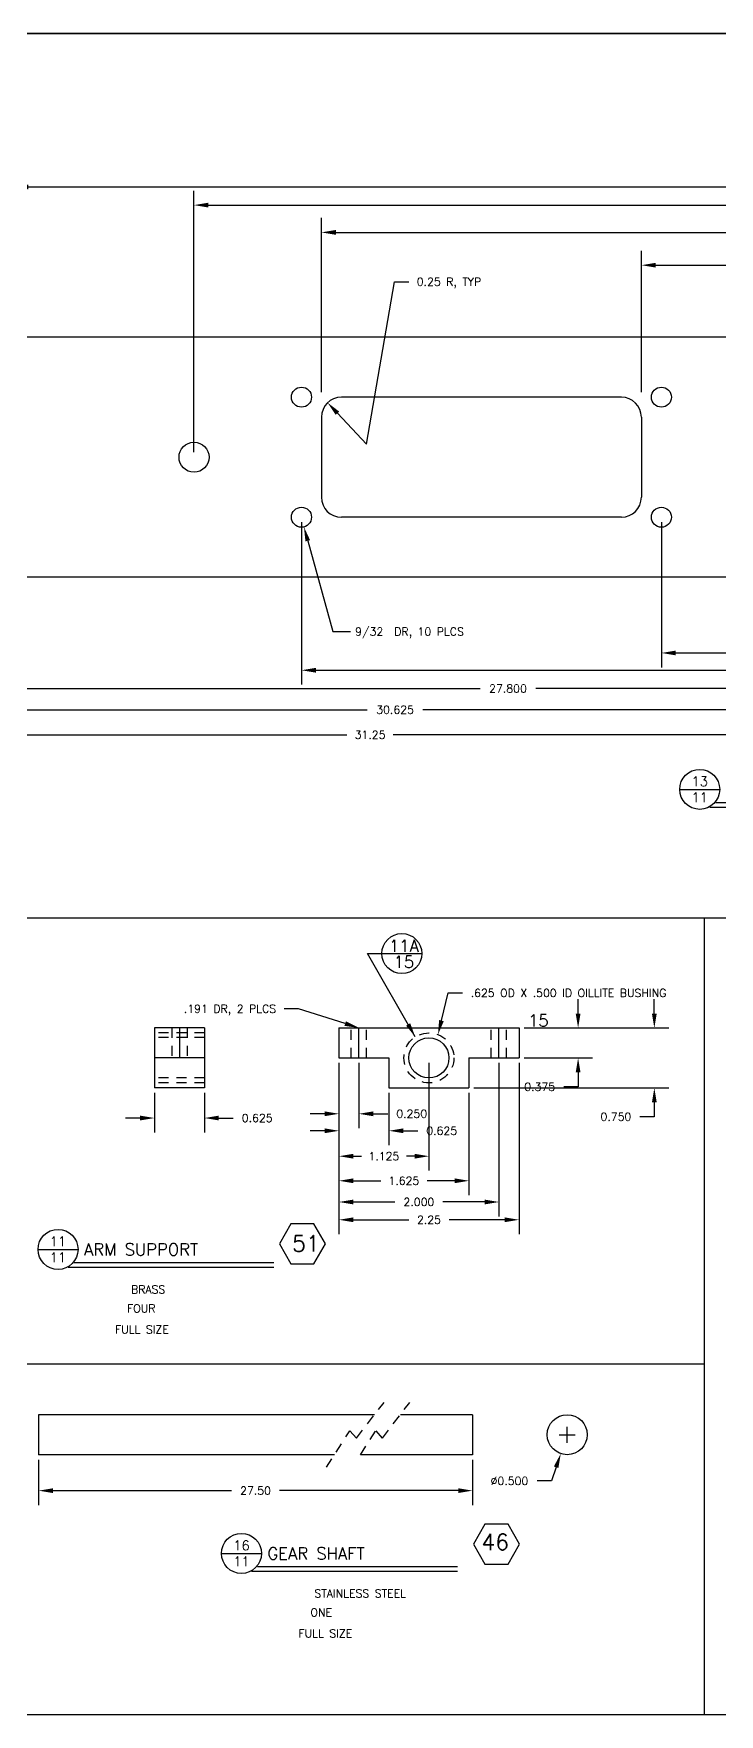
# Model space of a CAD drawing. Extents: x -0.3 to 33.3, y -0.2 to 21.2.
# Drawn here: x 10.94 to 19.51, y 0 to 21 of the extents above; entities that cross this region are included whole.
import ezdxf
from ezdxf.enums import TextEntityAlignment as Align

# ---------------------------------------------------------------- set-up
doc = ezdxf.new("R2010")
doc.units = 0
doc.header["$MEASUREMENT"] = 0
doc.linetypes.add('CENTER', pattern=[2, 1.25, -0.25, 0.25, -0.25])
doc.linetypes.add('HIDDEN2', pattern=[0.1875, 0.125, -0.0625])
doc.layers.get('0').update_dxf_attribs({"linetype": 'CONTINUOUS'})
doc.layers.get('DEFPOINTS').update_dxf_attribs({"linetype": 'CONTINUOUS'})
for name, color, linetype in [('BORDER', 5, 'CONTINUOUS'), ('DIM', 1, 'CONTINUOUS'), ('HIDDEN2', 6, 'HIDDEN2'), ('NFCENTER', 4, 'CENTER'), ('OBJECT', 3, 'CONTINUOUS'), ('TEXT', 1, 'CONTINUOUS')]:
    doc.layers.add(name, color=color, linetype=linetype)
doc.styles.add('ROMANS', font='romans')
doc.styles.add('SIMPLEX', font='simplex')
doc.dimstyles.get("Standard").update_dxf_attribs({"dimtxt": 0.1, "dimasz": 0.18, "dimexe": 0.18, "dimexo": 0.0625, "dimgap": 0.1, "dimtad": 0, "dimtih": 1, "dimtoh": 1, "dimdec": 3, "dimzin": 0, "dimdsep": 46, "dimtxsty": 'SIMPLEX', "dimcen": 0.1, "dimclrd": 256, "dimclre": 256, "dimclrt": 256, "dimadec": 0, "dimazin": 0, "dimtfac": 0.8, "dimtdec": 3, "dimtofl": 0, "dimtmove": 2, "dimatfit": 3, "dimfxl": 1, "dimtolj": 1, "dimtzin": 0, "dimarcsym": 0})
doc.dimstyles.new('STANDARD$7', dxfattribs={"dimtxt": 0.1, "dimasz": 0.18, "dimexe": 0.1, "dimexo": 0.063, "dimgap": 0.09, "dimtad": 0, "dimtih": 1, "dimtoh": 1, "dimdec": 3, "dimzin": 0, "dimdsep": 46, "dimtxsty": 'Standard', "dimcen": 0.09, "dimadec": 0, "dimazin": 0, "dimtfac": 1, "dimtdec": 3, "dimtofl": 0, "dimtmove": 0, "dimatfit": 3, "dimfxl": 1, "dimtolj": 1, "dimtzin": 0, "dimarcsym": 0})

# ---------------------------------------------------------------- blocks, each defined once
blk = doc.blocks.new('P-TITLE')
for p, q in [((-1.5625, -0.6375), (-1.0625, -0.6375)), ((-1.1125, -0.8), (1.3875, -0.8)), ((1.3875, -0.8625), (-1.1875, -0.8625))]:
    blk.add_line(p, q)
at = {"layer": 'DIM', "color": 7}
blk.add_circle((-1.3125, -0.6375), 0.25, dxfattribs=at)
at = {"style": 'ROMANS'}
for tag, p in [('NO.', (-1.3125, -0.5375)), ('PAGE', (-1.3125, -0.7375))]:
    blk.add_attdef(tag, text='', height=0.12, dxfattribs=at).set_placement(p, align=Align.MIDDLE)
for tag, p, height in [('DESCRIPTION', (-0.9875, -0.7125), 0.15), ('MATERIAL', (-0.4, -1.1875), 0.1), ('#_REQUIRED', (-0.45, -1.425), 0.1), ('SCALE', (-0.6, -1.6875), 0.1)]:
    blk.add_attdef(tag, p, '', height=height, dxfattribs=at)
at = {"style": 'ROMANS', "flags": 2}
for tag, p in [('MATERIAL:', (-1.1625, -1.1875)), ('#_REQD:', (-1.1625, -1.4375)), ('SCALE:', (-1.1625, -1.6875))]:
    blk.add_attdef(tag, p, '', height=0.1, dxfattribs=at)
blk = doc.blocks.new('*D11')
at = {"linetype": 'ByBlock', "transparency": 16777216}
for p, q in [((-20.922, 54.772), (-20.922, 53.426)), ((-19.797, 54.772), (-19.797, 53.426)), ((-20.742, 53.606), (-20.641, 53.606)), ((-19.977, 53.606), (-20.079, 53.606))]:
    blk.add_line(p, q, dxfattribs=at)
for points in [[(-20.742, 53.636), (-20.742, 53.576), (-20.922, 53.606)], [(-19.977, 53.636), (-19.977, 53.576), (-19.797, 53.606)]]:
    blk.add_solid(points, dxfattribs=at)
at = {"layer": 'DEFPOINTS', "color": 0, "linetype": 'ByBlock', "transparency": 16777216}
for p in [(-20.922, 54.834), (-19.797, 54.834), (-19.797, 53.606)]:
    blk.add_point(p, dxfattribs=at)
at = {"linetype": 'ByBlock', "transparency": 16777216, "style": 'SIMPLEX'}
blk.add_text('1.125', height=0.1, dxfattribs=at).set_placement((-20.36, 53.606), align=Align.MIDDLE_CENTER)
blk = doc.blocks.new('*D12')
at = {"linetype": 'ByBlock', "transparency": 16777216}
for p, q in [((-20.922, 54.772), (-20.922, 52.632)), ((-18.67, 54.772), (-18.67, 52.632)), ((-20.742, 52.812), (-20.049, 52.812)), ((-18.85, 52.812), (-19.544, 52.812))]:
    blk.add_line(p, q, dxfattribs=at)
for points in [[(-20.742, 52.842), (-20.742, 52.782), (-20.922, 52.812)], [(-18.85, 52.842), (-18.85, 52.782), (-18.67, 52.812)]]:
    blk.add_solid(points, dxfattribs=at)
at = {"layer": 'DEFPOINTS', "color": 0, "linetype": 'ByBlock', "transparency": 16777216}
for p in [(-20.922, 54.834), (-18.67, 54.834), (-18.67, 52.812)]:
    blk.add_point(p, dxfattribs=at)
at = {"linetype": 'ByBlock', "transparency": 16777216, "style": 'SIMPLEX'}
blk.add_text('2.25', height=0.1, dxfattribs=at).set_placement((-19.796, 52.812), align=Align.MIDDLE_CENTER)
blk = doc.blocks.new('*D13')
at = {"linetype": 'ByBlock', "transparency": 16777216}
for p, q in [((-20.922, 54.772), (-20.922, 52.854)), ((-18.922, 54.772), (-18.922, 52.854)), ((-20.742, 53.034), (-20.222, 53.034)), ((-19.102, 53.034), (-19.622, 53.034))]:
    blk.add_line(p, q, dxfattribs=at)
for points in [[(-20.742, 53.064), (-20.742, 53.004), (-20.922, 53.034)], [(-19.102, 53.064), (-19.102, 53.004), (-18.922, 53.034)]]:
    blk.add_solid(points, dxfattribs=at)
at = {"layer": 'DEFPOINTS', "color": 0, "linetype": 'ByBlock', "transparency": 16777216}
for p in [(-20.922, 54.834), (-18.922, 54.834), (-18.922, 53.034)]:
    blk.add_point(p, dxfattribs=at)
at = {"linetype": 'ByBlock', "transparency": 16777216, "style": 'SIMPLEX'}
blk.add_text('2.000', height=0.1, dxfattribs=at).set_placement((-19.922, 53.034), align=Align.MIDDLE_CENTER)
blk = doc.blocks.new('*D14')
at = {"linetype": 'ByBlock', "transparency": 16777216}
for p, q in [((-20.922, 54.772), (-20.922, 53.119)), ((-19.297, 54.397), (-19.297, 53.119)), ((-20.742, 53.299), (-20.4, 53.299)), ((-19.477, 53.299), (-19.819, 53.299))]:
    blk.add_line(p, q, dxfattribs=at)
for points in [[(-20.742, 53.329), (-20.742, 53.269), (-20.922, 53.299)], [(-19.477, 53.329), (-19.477, 53.269), (-19.297, 53.299)]]:
    blk.add_solid(points, dxfattribs=at)
at = {"layer": 'DEFPOINTS', "color": 0, "linetype": 'ByBlock', "transparency": 16777216}
for p in [(-20.922, 54.834), (-19.297, 54.459), (-19.297, 53.299)]:
    blk.add_point(p, dxfattribs=at)
at = {"linetype": 'ByBlock', "transparency": 16777216, "style": 'SIMPLEX'}
blk.add_text('1.625', height=0.1, dxfattribs=at).set_placement((-20.11, 53.299), align=Align.MIDDLE_CENTER)
blk = doc.blocks.new('*D15')
at = {"linetype": 'ByBlock', "transparency": 16777216}
for p, q in [((-20.922, 54.772), (-20.922, 53.744)), ((-20.297, 54.397), (-20.297, 53.744)), ((-21.102, 53.924), (-21.282, 53.924)), ((-20.117, 53.924), (-19.937, 53.924))]:
    blk.add_line(p, q, dxfattribs=at)
for points in [[(-21.102, 53.954), (-21.102, 53.894), (-20.922, 53.924)], [(-20.117, 53.954), (-20.117, 53.894), (-20.297, 53.924)]]:
    blk.add_solid(points, dxfattribs=at)
at = {"layer": 'DEFPOINTS', "color": 0, "linetype": 'ByBlock', "transparency": 16777216}
for p in [(-20.922, 54.834), (-20.297, 54.459), (-20.297, 53.924)]:
    blk.add_point(p, dxfattribs=at)
at = {"linetype": 'ByBlock', "transparency": 16777216, "style": 'SIMPLEX'}
blk.add_text('0.625', height=0.1, dxfattribs=at).set_placement((-19.637, 53.924), align=Align.MIDDLE_CENTER)
blk = doc.blocks.new('*D16')
at = {"linetype": 'ByBlock', "transparency": 16777216}
for p, q in [((-20.922, 54.772), (-20.922, 53.956)), ((-20.672, 54.772), (-20.672, 53.956)), ((-21.102, 54.136), (-21.282, 54.136)), ((-20.492, 54.136), (-20.312, 54.136))]:
    blk.add_line(p, q, dxfattribs=at)
for points in [[(-21.102, 54.166), (-21.102, 54.106), (-20.922, 54.136)], [(-20.492, 54.166), (-20.492, 54.106), (-20.672, 54.136)]]:
    blk.add_solid(points, dxfattribs=at)
at = {"layer": 'DEFPOINTS', "color": 0, "linetype": 'ByBlock', "transparency": 16777216}
for p in [(-20.922, 54.834), (-20.672, 54.834), (-20.672, 54.136)]:
    blk.add_point(p, dxfattribs=at)
at = {"linetype": 'ByBlock', "transparency": 16777216, "style": 'SIMPLEX'}
blk.add_text('0.250', height=0.1, dxfattribs=at).set_placement((-20.012, 54.136), align=Align.MIDDLE_CENTER)
blk = doc.blocks.new('*D17')
at = {"linetype": 'ByBlock', "transparency": 16777216}
for p, q in [((-23.229, 54.397), (-23.229, 53.903)), ((-22.604, 54.397), (-22.604, 53.903)), ((-23.409, 54.083), (-23.589, 54.083)), ((-22.424, 54.083), (-22.244, 54.083))]:
    blk.add_line(p, q, dxfattribs=at)
for points in [[(-23.409, 54.113), (-23.409, 54.053), (-23.229, 54.083)], [(-22.424, 54.113), (-22.424, 54.053), (-22.604, 54.083)]]:
    blk.add_solid(points, dxfattribs=at)
at = {"layer": 'DEFPOINTS', "color": 0, "linetype": 'ByBlock', "transparency": 16777216}
for p in [(-23.229, 54.459), (-22.604, 54.459), (-22.604, 54.083)]:
    blk.add_point(p, dxfattribs=at)
at = {"linetype": 'ByBlock', "transparency": 16777216, "style": 'SIMPLEX'}
blk.add_text('0.625', height=0.1, dxfattribs=at).set_placement((-21.944, 54.083), align=Align.MIDDLE_CENTER)
blk = doc.blocks.new('*D18')
at = {"linetype": 'ByBlock', "transparency": 16777216}
for p, q in [((-16.979, 55.389), (-16.979, 55.569)), ((-18.608, 55.209), (-16.799, 55.209)), ((-19.235, 54.459), (-16.799, 54.459)), ((-16.979, 54.279), (-16.979, 54.099)), ((-16.979, 54.099), (-17.159, 54.099))]:
    blk.add_line(p, q, dxfattribs=at)
for points in [[(-17.009, 55.389), (-16.949, 55.389), (-16.979, 55.209)], [(-17.009, 54.279), (-16.949, 54.279), (-16.979, 54.459)]]:
    blk.add_solid(points, dxfattribs=at)
at = {"layer": 'DEFPOINTS', "color": 0, "linetype": 'ByBlock', "transparency": 16777216}
for p in [(-18.67, 55.209), (-19.297, 54.459), (-16.979, 54.459)]:
    blk.add_point(p, dxfattribs=at)
at = {"linetype": 'ByBlock', "transparency": 16777216, "style": 'SIMPLEX'}
blk.add_text('0.750', height=0.1, dxfattribs=at).set_placement((-17.459, 54.099), align=Align.MIDDLE_CENTER)
blk = doc.blocks.new('*D19')
at = {"linetype": 'ByBlock', "transparency": 16777216}
for p, q in [((-17.932, 55.389), (-17.932, 55.569)), ((-18.608, 55.209), (-17.752, 55.209)), ((-18.608, 54.834), (-17.752, 54.834)), ((-17.932, 54.654), (-17.932, 54.474)), ((-17.932, 54.474), (-18.112, 54.474))]:
    blk.add_line(p, q, dxfattribs=at)
for points in [[(-17.962, 55.389), (-17.902, 55.389), (-17.932, 55.209)], [(-17.962, 54.654), (-17.902, 54.654), (-17.932, 54.834)]]:
    blk.add_solid(points, dxfattribs=at)
at = {"layer": 'DEFPOINTS', "color": 0, "linetype": 'ByBlock', "transparency": 16777216}
for p in [(-18.67, 55.209), (-18.67, 54.834), (-17.932, 54.834)]:
    blk.add_point(p, dxfattribs=at)
at = {"linetype": 'ByBlock', "transparency": 16777216, "style": 'SIMPLEX'}
blk.add_text('0.375', height=0.1, dxfattribs=at).set_placement((-18.412, 54.474), align=Align.MIDDLE_CENTER)
blk = doc.blocks.new('*D31')
at = {"linetype": 'ByBlock', "transparency": 16777216}
for p, q in [((12.159, 17.837), (12.159, 16.311)), ((19.784, 17.087), (19.784, 16.311)), ((12.339, 16.491), (15.671, 16.491)), ((19.604, 16.491), (16.271, 16.491))]:
    blk.add_line(p, q, dxfattribs=at)
for points in [[(12.339, 16.521), (12.339, 16.461), (12.159, 16.491)], [(19.604, 16.521), (19.604, 16.461), (19.784, 16.491)]]:
    blk.add_solid(points, dxfattribs=at)
at = {"layer": 'DEFPOINTS', "color": 0, "linetype": 'ByBlock', "transparency": 16777216}
for p in [(12.159, 17.899), (19.784, 17.149), (12.159, 16.491)]:
    blk.add_point(p, dxfattribs=at)
at = {"linetype": 'ByBlock', "transparency": 16777216, "style": 'SIMPLEX'}
blk.add_text('7.625', height=0.1, dxfattribs=at).set_placement((15.971, 16.491), align=Align.MIDDLE_CENTER)
blk = doc.blocks.new('*D32')
at = {"linetype": 'ByBlock', "transparency": 16777216}
for p, q in [((8.659, 17.837), (8.659, 16.023)), ((19.784, 17.087), (19.784, 16.023)), ((8.839, 16.203), (13.902, 16.203)), ((19.604, 16.203), (14.54, 16.203))]:
    blk.add_line(p, q, dxfattribs=at)
for points in [[(8.839, 16.233), (8.839, 16.173), (8.659, 16.203)], [(19.604, 16.233), (19.604, 16.173), (19.784, 16.203)]]:
    blk.add_solid(points, dxfattribs=at)
at = {"layer": 'DEFPOINTS', "color": 0, "linetype": 'ByBlock', "transparency": 16777216}
for p in [(8.659, 17.899), (19.784, 17.149), (8.659, 16.203)]:
    blk.add_point(p, dxfattribs=at)
at = {"linetype": 'ByBlock', "transparency": 16777216, "style": 'SIMPLEX'}
blk.add_text('11.125', height=0.1, dxfattribs=at).set_placement((14.221, 16.203), align=Align.MIDDLE_CENTER)
blk = doc.blocks.new('*D33')
at = {"linetype": 'ByBlock', "transparency": 16777216}
for p, q in [((4.159, 17.837), (4.159, 15.807)), ((19.784, 17.087), (19.784, 15.807)), ((4.339, 15.987), (11.633, 15.987)), ((19.604, 15.987), (12.309, 15.987))]:
    blk.add_line(p, q, dxfattribs=at)
for points in [[(4.339, 16.017), (4.339, 15.957), (4.159, 15.987)], [(19.604, 16.017), (19.604, 15.957), (19.784, 15.987)]]:
    blk.add_solid(points, dxfattribs=at)
at = {"layer": 'DEFPOINTS', "color": 0, "linetype": 'ByBlock', "transparency": 16777216}
for p in [(4.159, 17.899), (19.784, 17.149), (4.159, 15.987)]:
    blk.add_point(p, dxfattribs=at)
at = {"linetype": 'ByBlock', "transparency": 16777216, "style": 'SIMPLEX'}
blk.add_text('15.625', height=0.1, dxfattribs=at).set_placement((11.971, 15.987), align=Align.MIDDLE_CENTER)
blk = doc.blocks.new('*D20')
at = {"linetype": 'ByBlock', "transparency": 16777216}
for p, q in [((-17.149, 49.999), (-17.149, 50.199)), ((-17.249, 50.099), (-17.049, 50.099)), ((-17.287, 49.692), (-17.345, 49.522)), ((-17.345, 49.522), (-17.525, 49.522))]:
    blk.add_line(p, q, dxfattribs=at)
blk.add_solid([(-17.259, 49.683), (-17.316, 49.702), (-17.229, 49.863)], dxfattribs=at)
at = {"layer": 'DEFPOINTS', "color": 0, "linetype": 'ByBlock', "transparency": 16777216}
for p in [(-17.068, 50.336), (-17.229, 49.863)]:
    blk.add_point(p, dxfattribs=at)
at = {"linetype": 'ByBlock', "transparency": 16777216, "style": 'SIMPLEX'}
blk.add_text('%%c0.500', height=0.1, dxfattribs=at).set_placement((-17.871, 49.522), align=Align.MIDDLE_CENTER)
blk = doc.blocks.new('*D42')
at = {"linetype": 'ByBlock', "transparency": 16777216}
for p, q in [((1.733, 15.678), (1.733, 13.155)), ((30.642, 14.928), (30.642, 13.155)), ((1.913, 13.335), (15.84, 13.335)), ((30.462, 13.335), (16.535, 13.335))]:
    blk.add_line(p, q, dxfattribs=at)
for points in [[(1.913, 13.365), (1.913, 13.305), (1.733, 13.335)], [(30.462, 13.365), (30.462, 13.305), (30.642, 13.335)]]:
    blk.add_solid(points, dxfattribs=at)
at = {"layer": 'DEFPOINTS', "color": 0, "linetype": 'ByBlock', "transparency": 16777216}
for p in [(1.733, 15.74), (30.642, 14.99), (30.642, 13.335)]:
    blk.add_point(p, dxfattribs=at)
at = {"linetype": 'ByBlock', "transparency": 16777216, "insert": (16.187, 13.335), "char_height": 0.1, "attachment_point": 5, "style": 'SIMPLEX'}
blk.add_mtext('\\A1;30.625', dxfattribs=at)
blk = doc.blocks.new('*D41')
at = {"linetype": 'ByBlock', "transparency": 16777216}
for p, q in [((4.556, 15.678), (4.556, 13.419)), ((30.642, 14.928), (30.642, 13.419)), ((4.736, 13.599), (17.251, 13.599)), ((30.462, 13.599), (17.946, 13.599))]:
    blk.add_line(p, q, dxfattribs=at)
for points in [[(4.736, 13.629), (4.736, 13.569), (4.556, 13.599)], [(30.462, 13.629), (30.462, 13.569), (30.642, 13.599)]]:
    blk.add_solid(points, dxfattribs=at)
at = {"layer": 'DEFPOINTS', "color": 0, "linetype": 'ByBlock', "transparency": 16777216}
for p in [(4.556, 15.74), (30.642, 14.99), (30.642, 13.599)]:
    blk.add_point(p, dxfattribs=at)
at = {"linetype": 'ByBlock', "transparency": 16777216, "insert": (17.599, 13.599), "char_height": 0.1, "attachment_point": 5, "style": 'SIMPLEX'}
blk.add_mtext('\\A1;27.800', dxfattribs=at)
blk = doc.blocks.new('*D35')
at = {"linetype": 'ByBlock', "transparency": 16777216}
for p, q in [((11.731, 3.965), (11.731, 3.398)), ((17.156, 3.965), (17.156, 3.398)), ((11.911, 3.578), (14.143, 3.578)), ((16.976, 3.578), (14.743, 3.578))]:
    blk.add_line(p, q, dxfattribs=at)
for points in [[(11.911, 3.608), (11.911, 3.548), (11.731, 3.578)], [(16.976, 3.608), (16.976, 3.548), (17.156, 3.578)]]:
    blk.add_solid(points, dxfattribs=at)
at = {"layer": 'DEFPOINTS', "color": 0, "linetype": 'ByBlock', "transparency": 16777216}
for p in [(11.731, 4.027), (17.156, 4.027), (17.156, 3.578)]:
    blk.add_point(p, dxfattribs=at)
at = {"linetype": 'ByBlock', "transparency": 16777216, "style": 'SIMPLEX'}
blk.add_text('27.50', height=0.1, dxfattribs=at).set_placement((14.443, 3.578), align=Align.MIDDLE_CENTER)
blk = doc.blocks.new('*D40')
at = {"linetype": 'ByBlock', "transparency": 16777216}
for p, q in [((1.108, 14.928), (1.108, 12.842)), ((30.642, 14.928), (30.642, 12.842)), ((1.288, 13.022), (15.584, 13.022)), ((30.462, 13.022), (16.165, 13.022))]:
    blk.add_line(p, q, dxfattribs=at)
for points in [[(1.288, 13.052), (1.288, 12.992), (1.108, 13.022)], [(30.462, 13.052), (30.462, 12.992), (30.642, 13.022)]]:
    blk.add_solid(points, dxfattribs=at)
at = {"layer": 'DEFPOINTS', "color": 0, "linetype": 'ByBlock', "transparency": 16777216}
for p in [(1.108, 14.99), (30.642, 14.99), (30.642, 13.022)]:
    blk.add_point(p, dxfattribs=at)
at = {"linetype": 'ByBlock', "transparency": 16777216, "insert": (15.875, 13.022), "char_height": 0.1, "attachment_point": 5, "style": 'SIMPLEX'}
blk.add_mtext('\\A1;31.25', dxfattribs=at)
blk = doc.blocks.new('*D37')
at = {"linetype": 'ByBlock', "transparency": 16777216}
for p, q in [((14.968, 17.303), (14.968, 18.769)), ((22.343, 18.053), (22.343, 18.769)), ((15.148, 18.589), (18.355, 18.589)), ((22.163, 18.589), (18.955, 18.589))]:
    blk.add_line(p, q, dxfattribs=at)
for points in [[(15.148, 18.619), (15.148, 18.559), (14.968, 18.589)], [(22.163, 18.619), (22.163, 18.559), (22.343, 18.589)]]:
    blk.add_solid(points, dxfattribs=at)
at = {"layer": 'DEFPOINTS', "color": 0, "linetype": 'ByBlock', "transparency": 16777216}
for p in [(14.968, 18.589), (22.343, 17.99), (14.968, 17.24)]:
    blk.add_point(p, dxfattribs=at)
at = {"linetype": 'ByBlock', "transparency": 16777216, "style": 'SIMPLEX'}
blk.add_text('7.375', height=0.1, dxfattribs=at).set_placement((18.655, 18.589), align=Align.MIDDLE_CENTER)
blk = doc.blocks.new('*D38')
at = {"linetype": 'ByBlock', "transparency": 16777216}
for p, q in [((10.968, 17.303), (10.968, 19.069)), ((22.343, 18.053), (22.343, 19.069)), ((11.148, 18.889), (16.327, 18.889)), ((22.163, 18.889), (16.984, 18.889))]:
    blk.add_line(p, q, dxfattribs=at)
for points in [[(11.148, 18.919), (11.148, 18.859), (10.968, 18.889)], [(22.163, 18.919), (22.163, 18.859), (22.343, 18.889)]]:
    blk.add_solid(points, dxfattribs=at)
at = {"layer": 'DEFPOINTS', "color": 0, "linetype": 'ByBlock', "transparency": 16777216}
for p in [(10.968, 18.889), (22.343, 17.99), (10.968, 17.24)]:
    blk.add_point(p, dxfattribs=at)
at = {"linetype": 'ByBlock', "transparency": 16777216, "style": 'SIMPLEX'}
blk.add_text('11.375', height=0.1, dxfattribs=at).set_placement((16.655, 18.889), align=Align.MIDDLE_CENTER)
blk = doc.blocks.new('*D39')
at = {"linetype": 'ByBlock', "transparency": 16777216}
for p, q in [((6.968, 17.303), (6.968, 19.479)), ((22.343, 18.053), (22.343, 19.479)), ((7.148, 19.299), (14.317, 19.299)), ((22.163, 19.299), (14.993, 19.299))]:
    blk.add_line(p, q, dxfattribs=at)
for points in [[(7.148, 19.329), (7.148, 19.269), (6.968, 19.299)], [(22.163, 19.329), (22.163, 19.269), (22.343, 19.299)]]:
    blk.add_solid(points, dxfattribs=at)
at = {"layer": 'DEFPOINTS', "color": 0, "linetype": 'ByBlock', "transparency": 16777216}
for p in [(6.968, 19.299), (22.343, 17.99), (6.968, 17.24)]:
    blk.add_point(p, dxfattribs=at)
at = {"linetype": 'ByBlock', "transparency": 16777216, "style": 'SIMPLEX'}
blk.add_text('15.375', height=0.1, dxfattribs=at).set_placement((14.655, 19.299), align=Align.MIDDLE_CENTER)
blk = doc.blocks.new('*D43')
at = {"linetype": 'ByBlock', "transparency": 16777216}
for p, q in [((13.673, 16.553), (13.673, 19.82)), ((30.642, 18.053), (30.642, 19.82)), ((13.853, 19.64), (21.774, 19.64)), ((30.462, 19.64), (22.541, 19.64))]:
    blk.add_line(p, q, dxfattribs=at)
for points in [[(13.853, 19.67), (13.853, 19.61), (13.673, 19.64)], [(30.462, 19.67), (30.462, 19.61), (30.642, 19.64)]]:
    blk.add_solid(points, dxfattribs=at)
at = {"layer": 'DEFPOINTS', "color": 0, "linetype": 'ByBlock', "transparency": 16777216}
for p in [(30.642, 19.64), (30.642, 17.99), (13.673, 16.49)]:
    blk.add_point(p, dxfattribs=at)
at = {"linetype": 'ByBlock', "transparency": 16777216, "insert": (22.157, 19.64), "char_height": 0.1, "attachment_point": 5}
blk.add_mtext('\\A1;16.9683', dxfattribs=at)
blk = doc.blocks.new('*D44')
at = {"linetype": 'ByBlock', "transparency": 16777216}
for p, q in [((11.423, 16.553), (11.423, 20.047)), ((30.642, 18.053), (30.642, 20.047)), ((11.603, 19.867), (20.666, 19.867)), ((30.462, 19.867), (21.399, 19.867))]:
    blk.add_line(p, q, dxfattribs=at)
for points in [[(11.603, 19.897), (11.603, 19.837), (11.423, 19.867)], [(30.462, 19.897), (30.462, 19.837), (30.642, 19.867)]]:
    blk.add_solid(points, dxfattribs=at)
at = {"layer": 'DEFPOINTS', "color": 0, "linetype": 'ByBlock', "transparency": 16777216}
for p in [(30.642, 19.867), (30.642, 17.99), (11.423, 16.49)]:
    blk.add_point(p, dxfattribs=at)
at = {"linetype": 'ByBlock', "transparency": 16777216, "insert": (21.032, 19.867), "char_height": 0.1, "attachment_point": 5}
blk.add_mtext('\\A1;19.2183', dxfattribs=at)

msp = doc.modelspace()

# ---------------------------------------------------------------- linework, layer by layer
at = {"layer": 'BORDER'}
for p, q in [((33, 21), (0, 21)), ((0, 21), (21, 21)), ((0, 9.95432), (33, 9.95432)), ((19.32446, 9.95432), (19.32446, 0)), ((0, 4.37948), (19.32446, 4.37948)), ((0, 0), (33, 0))]:
    msp.add_line(p, q, dxfattribs=at)
at = {"layer": 'DIM'}
for p, q in [((15.10251, 15.86933), (15.44905, 17.90011)), ((15.44905, 17.90011), (15.62905, 17.90011)), ((14.73806, 16.25706), (15.10251, 15.86933)), ((14.36654, 14.66307), (14.67918, 13.52891)), ((16.03791, 8.66811), (16.12307, 9.01356)), ((16.12307, 9.01356), (16.30307, 9.01356)), ((14.25042, 8.81627), (14.07042, 8.81627)), ((14.83458, 8.63151), (14.25042, 8.81627))]:
    msp.add_line(p, q, dxfattribs=at)
for points in [[(14.7162, 16.23652), (14.75992, 16.27761), (14.61479, 16.38822)], [(14.33762, 14.65509), (14.39547, 14.67104), (14.31871, 14.83659)], [(14.84363, 8.66011), (14.82553, 8.60291), (15.0062, 8.57723)], [(16.06703, 8.66093), (16.00878, 8.67529), (15.99482, 8.49334)]]:
    msp.add_solid(points, dxfattribs=at)
at = {"layer": 'HIDDEN2'}
for p, q in [((13.07464, 8.51473), (12.44964, 8.51473)), ((13.07464, 8.45631), (12.44964, 8.45631)), ((14.9107, 8.20223), (14.9107, 8.57723)), ((15.1017, 8.20223), (15.1017, 8.57723)), ((16.6607, 8.20223), (16.6607, 8.57723)), ((16.8517, 8.20223), (16.8517, 8.57723)), ((13.07464, 7.95223), (12.44964, 7.95223)), ((13.07464, 7.88973), (12.44964, 7.88973)), ((14.97632, 3.45095), (15.3199, 3.89837)), ((15.29908, 3.45095), (15.64265, 3.89837)), ((14.60151, 3.08677), (14.89303, 3.5446)), ((14.89303, 3.5446), (14.97632, 3.45095)), ((15.02477, 3.2446), (15.21579, 3.5446)), ((15.21579, 3.5446), (15.29908, 3.45095))]:
    msp.add_line(p, q, dxfattribs=at)
for points in [[(12.66664, 8.57723), (12.66664, 8.20223)], [(12.85764, 8.57723), (12.85764, 8.20223)]]:
    msp.add_lwpolyline(points, dxfattribs=at)
msp.add_circle((15.8812, 8.20223), 0.3125, dxfattribs=at)
at = {"layer": 'NFCENTER'}
for p, q in [((15.0062, 8.20223), (15.0062, 8.57723)), ((16.7562, 8.20223), (16.7562, 8.57723))]:
    msp.add_line(p, q, dxfattribs=at)
msp.add_lwpolyline([(12.76214, 8.57723), (12.76214, 8.20223)], dxfattribs=at)
at = {"layer": 'OBJECT'}
for p, q in [((29.91273, 17.20769), (5.53376, 17.20769)), ((18.28773, 16.45769), (14.78773, 16.45769)), ((14.53773, 16.20769), (14.53773, 15.20769)), ((18.53773, 16.20769), (18.53773, 15.20769)), ((18.28773, 14.95769), (14.78773, 14.95769)), ((29.91273, 14.20769), (4.54828, 14.20769)), ((13.07464, 8.57723), (12.44964, 8.57723)), ((12.44964, 8.57723), (12.44964, 7.82723)), ((13.07464, 8.57723), (13.07464, 7.82723)), ((14.7562, 8.57723), (17.0079, 8.57723)), ((14.7562, 8.57723), (14.7562, 8.20223)), ((17.0079, 8.57723), (17.0079, 8.20223)), ((13.07464, 8.20223), (12.44964, 8.20223)), ((14.7562, 8.20223), (15.3812, 8.20223)), ((15.3812, 8.20223), (15.3812, 7.82723)), ((16.3812, 8.20223), (17.0079, 8.20223)), ((16.3812, 8.20223), (17.0079, 8.20223)), ((16.3812, 8.20223), (16.3812, 7.82723)), ((13.07464, 7.82723), (12.44964, 7.82723)), ((15.3812, 7.82723), (16.3812, 7.82723)), ((11.00161, 3.7446), (11.00161, 3.2446)), ((15.20182, 3.7446), (11.00161, 3.7446)), ((16.42668, 3.7446), (15.52457, 3.7446)), ((16.42668, 3.7446), (16.42668, 3.2446)), ((14.70201, 3.2446), (11.00161, 3.2446)), ((16.42668, 3.2446), (15.02477, 3.2446))]:
    msp.add_line(p, q, dxfattribs=at)
for centre, radius in [((14.28773, 16.45769), 0.125), ((18.78773, 16.45769), 0.125), ((12.94441, 15.70769), 0.1875), ((14.28773, 14.95769), 0.125), ((18.78773, 14.95769), 0.125), ((15.8812, 8.20223), 0.25), ((17.61017, 3.4946), 0.25)]:
    msp.add_circle(centre, radius, dxfattribs=at)
for centre, start, end in [((14.78773, 16.20769), 90, 180), ((18.28773, 16.20769), 0, 90), ((14.78773, 15.20769), 180, 270), ((18.28773, 15.20769), 270, 0)]:
    msp.add_arc(centre, 0.25, start, end, dxfattribs=at)
at = {"layer": 'TEXT'}
for p, q in [((14.67918, 13.52891), (14.89911, 13.52891)), ((15.29287, 9.50557), (15.79287, 9.50557))]:
    msp.add_line(p, q, dxfattribs=at)
for points in [[(14.15589, 6.12801), (14.01155, 5.87801), (14.15589, 5.62801), (14.44456, 5.62801), (14.5889, 5.87801), (14.44456, 6.12801)], [(16.58243, 2.37766), (16.43809, 2.12766), (16.58243, 1.87766), (16.87111, 1.87766), (17.01544, 2.12766), (16.87111, 2.37766)]]:
    msp.add_lwpolyline(points, close=True, dxfattribs=at)
msp.add_circle((15.54287, 9.50557), 0.25, dxfattribs=at)

# ---------------------------------------------------------------- block references
ref = msp.add_blockref('P-TITLE', (20.57923, 12.19474), dxfattribs=at)
ref.add_attrib('SCALE', 'FULL SIZE', (19.97923, 10.50724), dxfattribs={"layer": '0', "height": 0.1, "style": 'ROMANS'})
ref.add_attrib('#_REQUIRED', 'ONE', (20.12923, 10.76974), dxfattribs={"layer": '0', "height": 0.1, "style": 'ROMANS'})
ref.add_attrib('MATERIAL', 'C 3 x 4.1', (20.17923, 11.00724), dxfattribs={"layer": '0', "height": 0.1, "style": 'ROMANS'})
ref.add_attrib('NO.', '13', dxfattribs={"layer": '0', "height": 0.12, "style": 'ROMANS'}).set_placement((19.26673, 11.65724), align=Align.MIDDLE)
ref.add_attrib('DESCRIPTION', 'CHANNEL', (19.59173, 11.48224), dxfattribs={"layer": '0', "height": 0.15, "style": 'ROMANS'})
ref.add_attrib('PAGE', '11', dxfattribs={"layer": '0', "height": 0.12, "style": 'ROMANS'}).set_placement((19.26673, 11.45724), align=Align.MIDDLE)
ref = msp.add_blockref('P-TITLE', (12.55692, 6.44688), dxfattribs=at)
ref.add_attrib('SCALE', 'FULL SIZE', (11.95692, 4.75938), dxfattribs={"layer": '0', "height": 0.1, "style": 'ROMANS'})
ref.add_attrib('#_REQUIRED', 'FOUR', (12.10692, 5.02188), dxfattribs={"layer": '0', "height": 0.1, "style": 'ROMANS'})
ref.add_attrib('MATERIAL', 'BRASS', (12.15692, 5.25938), dxfattribs={"layer": '0', "height": 0.1, "style": 'ROMANS'})
ref.add_attrib('NO.', '11', dxfattribs={"layer": '0', "height": 0.12, "style": 'ROMANS'}).set_placement((11.24442, 5.90938), align=Align.MIDDLE)
ref.add_attrib('DESCRIPTION', 'ARM SUPPORT', (11.56942, 5.73438), dxfattribs={"layer": '0', "height": 0.15, "style": 'ROMANS'})
ref.add_attrib('PAGE', '11', dxfattribs={"layer": '0', "height": 0.12, "style": 'ROMANS'}).set_placement((11.24442, 5.70938), align=Align.MIDDLE)
ref = msp.add_blockref('P-TITLE', (14.85018, 2.64851), dxfattribs=at)
ref.add_attrib('SCALE', 'FULL SIZE', (14.25018, 0.96101), dxfattribs={"layer": '0', "height": 0.1, "style": 'ROMANS'})
ref.add_attrib('#_REQUIRED', 'ONE', (14.40018, 1.22351), dxfattribs={"layer": '0', "height": 0.1, "style": 'ROMANS'})
ref.add_attrib('MATERIAL', 'STAINLESS STEEL', (14.45018, 1.46101), dxfattribs={"layer": '0', "height": 0.1, "style": 'ROMANS'})
ref.add_attrib('NO.', '16', dxfattribs={"layer": '0', "height": 0.12, "style": 'ROMANS'}).set_placement((13.53768, 2.11101), align=Align.MIDDLE)
ref.add_attrib('DESCRIPTION', 'GEAR SHAFT', (13.86268, 1.93601), dxfattribs={"layer": '0', "height": 0.15, "style": 'ROMANS'})
ref.add_attrib('PAGE', '11', dxfattribs={"layer": '0', "height": 0.12, "style": 'ROMANS'}).set_placement((13.53768, 1.91101), align=Align.MIDDLE)

# ---------------------------------------------------------------- texts
at = {"layer": 'DIM', "style": 'SIMPLEX'}
for s, p in [('0.25 R, TYP', (15.72905, 17.90011)), ('9/32  DR, 10 PLCS', (14.95918, 13.52891)), ('.625 OD X .500 ID OILLITE BUSHING', (16.40307, 9.01356))]:
    msp.add_text(s, height=0.1, dxfattribs=at).set_placement(p, align=Align.MIDDLE_LEFT)
msp.add_text('.191 DR, 2 PLCS', height=0.1, dxfattribs=at).set_placement((13.97042, 8.81627), align=Align.MIDDLE_RIGHT)
at = {"layer": 'TEXT', "style": 'SIMPLEX'}
for s, height, p in [('11A', 0.15, (15.38173, 9.52791)), ('15', 0.15, (15.43978, 9.3268)), ('15', 0.15, (17.12081, 8.59417)), ('51', 0.201, (14.17168, 5.7834)), ('46', 0.201, (16.53829, 2.05303))]:
    msp.add_text(s, height=height, dxfattribs=at).set_placement(p)

# ---------------------------------------------------------------- dimensions: what is measured, and where the dimension line sits
at = {"layer": 'DIM'}
for base, p1, p2, picture, middle, set_off in [((14.53773, 18.51611), (29.91273, 17.20769), (14.53773, 16.45769), '*D39', (13.92629, 18.51611), (7.57003, -0.78254)), ((18.53773, 18.10672), (29.91273, 17.20769), (18.53773, 16.45769), '*D38', (15.92629, 18.10672), (7.57003, -0.78254)), ((22.53773, 17.8065), (29.91273, 17.20769), (22.53773, 16.45769), '*D37', (17.92629, 17.8065), (7.57003, -0.78254)), ((14.28773, 13.04616), (29.91273, 14.20769), (14.28773, 14.95769), '*D33', (13.80129, 13.04616), (10.12893, -2.94133)), ((18.78773, 13.26198), (29.91273, 14.20769), (18.78773, 14.95769), '*D32', (16.05129, 13.26198), (10.12893, -2.94133)), ((22.28773, 13.54975), (29.91273, 14.20769), (22.28773, 14.95769), '*D31', (17.80129, 13.54975), (10.12893, -2.94133)), ((15.3812, 7.29174), (14.7562, 8.20223), (15.3812, 7.82723), '*D15', (16.0412, 7.29174), (35.67838, -46.63207)), ((15.0062, 7.50348), (14.7562, 8.20223), (15.0062, 8.20223), '*D16', (15.6662, 7.50348), (35.67838, -46.63207)), ((15.8812, 6.97413), (14.7562, 8.20223), (15.8812, 8.20223), '*D11', (15.3187, 6.97413), (35.67838, -46.63207)), ((16.7562, 6.40243), (14.7562, 8.20223), (16.7562, 8.20223), '*D13', (15.7562, 6.40243), (35.67838, -46.63207)), ((16.3812, 6.6671), (14.7562, 8.20223), (16.3812, 7.82723), '*D14', (15.5687, 6.6671), (35.67838, -46.63207)), ((13.07464, 7.45054), (12.44964, 7.82723), (13.07464, 7.82723), '*D17', (13.73464, 7.45054), (35.67838, -46.63207))]:
    dim = msp.add_linear_dim(base=base, p1=p1, p2=p2, dimstyle='Standard', dxfattribs=at)
    dim.commit()
    dim.dimension.update_dxf_attribs({"geometry": picture, "text_midpoint": middle, "insert": set_off})
for base, p1, p2, text, picture, middle, set_off in [((29.91273, 12.55199), (1.00374, 14.95769), (29.91273, 14.20769), '30.625', '*D42', (15.45824, 12.55199), (-0.72891, -0.78254)), ((29.91273, 12.81603), (3.82674, 14.95769), (29.91273, 14.20769), '27.800', '*D41', (16.86974, 12.81603), (-0.72891, -0.78254)), ((29.91273, 12.23961), (0.37874, 14.20769), (29.91273, 14.20769), '31.25', '*D40', (15.14574, 12.23961), (-0.72891, -0.78254)), ((17.0079, 6.1801), (14.7562, 8.20223), (17.0079, 8.20223), '2.25', '*D12', (15.88205, 6.1801), (35.67838, -46.63207)), ((16.42668, 2.79524), (11.00161, 3.2446), (16.42668, 3.2446), '27.50', '*D35', (13.71414, 2.79524), (-0.72891, -0.78254))]:
    dim = msp.add_linear_dim(base=base, p1=p1, p2=p2, text=text, dimstyle='Standard', dxfattribs=at)
    dim.commit()
    dim.dimension.update_dxf_attribs({"geometry": picture, "text_midpoint": middle, "insert": set_off})
for base, p2, picture, middle in [((18.69932, 7.82723), (16.3812, 7.82723), '*D18', (18.21932, 7.46723)), ((17.74598, 8.20223), (17.0079, 8.20223), '*D19', (17.26598, 7.84223))]:
    dim = msp.add_linear_dim(base=base, p1=(17.0079, 8.57723), p2=p2, angle=90, dimstyle='Standard', dxfattribs=at)
    dim.commit()
    dim.dimension.update_dxf_attribs({"geometry": picture, "text_midpoint": middle, "insert": (35.67838, -46.63207)})
dim = msp.add_diameter_dim_2p(p1=(17.69065, 3.73129), p2=(17.52969, 3.25791), dimstyle='Standard', dxfattribs=at)
dim.commit()
dim.dimension.update_dxf_attribs({"geometry": '*D20', "text_midpoint": (16.88856, 2.91708), "insert": (34.75906, -46.60486)})
at = {"layer": 'TEXT'}
for base, p1, picture, middle in [((29.91273, 19.08419), (10.69441, 15.70769), '*D44', (20.30357, 19.08419)), ((29.91273, 18.85733), (12.94441, 15.70769), '*D43', (21.42857, 18.85733))]:
    dim = msp.add_linear_dim(base=base, p1=p1, p2=(29.91273, 17.20769), dimstyle='Standard', override={"dimdec": 4, "dimtxsty": 'Standard', "dimtdec": 4, "dimtmove": 0}, dxfattribs=at)
    dim.commit()
    dim.dimension.update_dxf_attribs({"geometry": picture, "text_midpoint": middle, "insert": (-0.72891, -0.78254)})

# ---------------------------------------------------------------- leaders
at = {"layer": 'TEXT', "annotation_type": 0, "has_hookline": 1, "hookline_direction": 0}
msp.add_leader([(15.71092, 8.46426), (15.11287, 9.50557), (15.29287, 9.50557)], dimstyle='STANDARD$7', override={"dimdec": 4, "dimtxsty": 'Standard', "dimtdec": 4}, dxfattribs=at)

doc.saveas('drawing.dxf')
